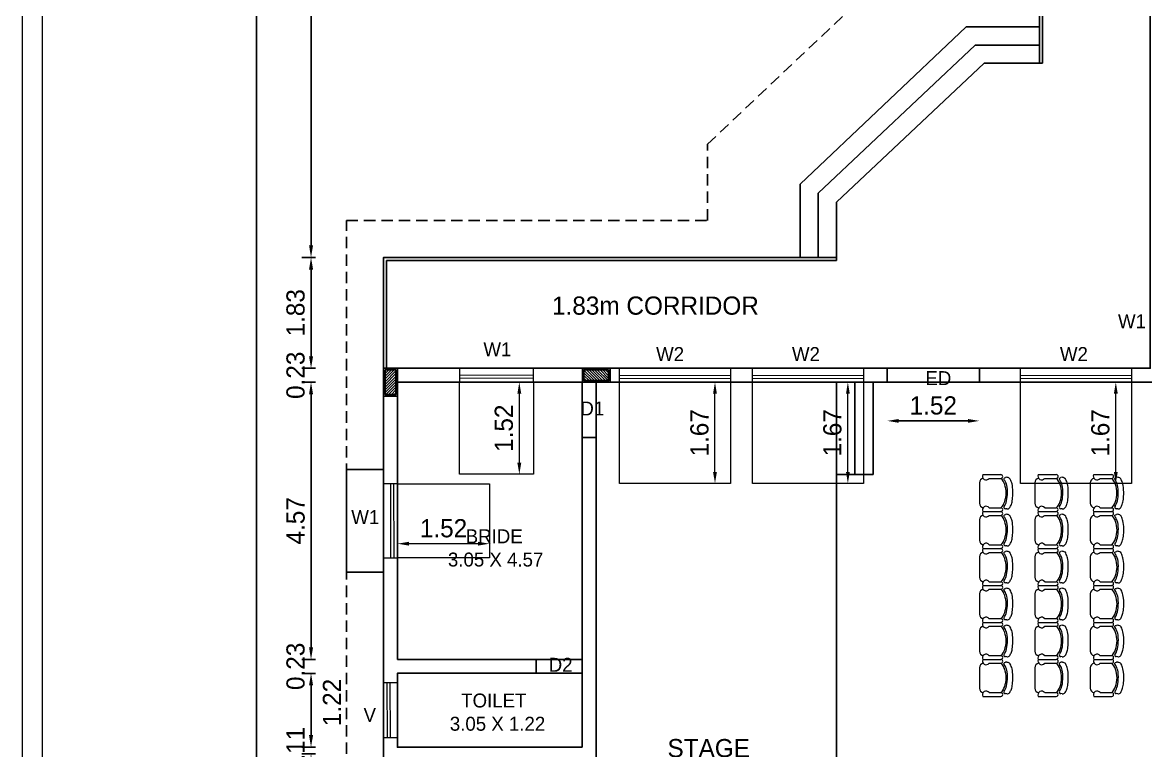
# Model space of a CAD drawing. Header units: metres. Extents: x -1560488.3 to -1560394.4, y 43534.5 to 43593.3.
# Drawn here: x -1560488.3 to -1560469.78, y 43545.73 to 43557.74 of the extents above; entities that cross this region are included whole.
import ezdxf

# ---------------------------------------------------------------- set-up
doc = ezdxf.new("R2010")
doc.units = ezdxf.units.M
doc.header["$LTSCALE"] = 750
doc.header["$MEASUREMENT"] = 0
doc.header["$PDMODE"] = 35
doc.header["$PDSIZE"] = 50
doc.linetypes.add('DASHED2', pattern=[0.375, 0.25, -0.125])
doc.layers.get('0').update_dxf_attribs({"lineweight": 5})
doc.layers.get('Defpoints').update_dxf_attribs({"lineweight": 0})
for name, color, linetype in [('A-ANNO-TEXT01', 255, 'Continuous'), ('BLK_1_FLR_0_CARPET_AREA', 10, 'Continuous'), ('BLK_1_FLR_0_EXIT_WIDTH_DOOR', 2, 'Continuous'), ('BLK_1_FLR_0_REGULAR_ROOM_1', 117, 'Continuous'), ('BLK_1_FLR_0_REGULAR_ROOM_3', 117, 'Continuous'), ('BLK_1_FLR_0_WC_BATH', 223, 'Continuous'), ('Site Boundry', 3, 'Continuous'), ('TEX', 6, 'Continuous'), ('window', 3, 'Continuous')]:
    doc.layers.add(name, color=color, linetype=linetype)
doc.layers.add('BLK_1_COVERED_AREA', color=140, linetype='Continuous', plot=False)
doc.layers.add('BLK_1_FLR_0_BLT_UP_AREA', color=8, linetype='Continuous', plot=False)
for name, color, linetype, lineweight in [('BLK_1_FLR_0_ROOM_1_LIGHT_VENTILATION_7', 232, 'Continuous', 0), ('BLK_1_FLR_0_ROOM_1_LIGHT_VENTILATION_8', 232, 'Continuous', 0), ('BLK_1_FLR_0_ROOM_1_LIGHT_VENTILATION_9', 232, 'Continuous', 0), ('BLK_1_FLR_0_ROOM_3_LIGHT_VENTILATION_1', 232, 'Continuous', 0), ('BLK_1_FLR_0_ROOM_3_LIGHT_VENTILATION_2', 232, 'Continuous', 0), ('column', 242, 'Continuous', 25), ('JOI', 7, 'Continuous', 5), ('Layer1', 7, 'Continuous', 5), ('SEAT', 67, 'Continuous', 9)]:
    doc.layers.add(name, color=color, linetype=linetype, lineweight=lineweight)
doc.styles.add('outer', font='BKANT.TTF')
doc.dimstyles.new('Banu', dxfattribs={"dimtxt": 0.3, "dimasz": 0.1905, "dimexe": 1, "dimexo": 1, "dimgap": 0.1, "dimtad": 1, "dimzin": 1, "dimdsep": 46, "dimtxsty": 'outer', "dimcen": 0.15, "dimdle": 1, "dimse1": 1, "dimse2": 1, "dimclrd": 256, "dimclre": 256, "dimclrt": 256, "dimadec": 0, "dimazin": 0, "dimtfac": 1, "dimtix": 1, "dimtmove": 1, "dimatfit": 0, "dimfxl": 0, "dimtolj": 1, "dimtzin": 0, "dimlwd": -1, "dimlwe": -1, "dimarcsym": 0})
doc.dimstyles.new('DC', dxfattribs={"dimtxt": 0.3, "dimasz": 0.2, "dimexe": 0.15, "dimexo": 0.15, "dimgap": 0.1, "dimtad": 1, "dimzin": 1, "dimdsep": 46, "dimtxsty": 'outer', "dimcen": 0.1, "dimdle": 1, "dimse1": 1, "dimse2": 1, "dimsd1": 1, "dimsd2": 1, "dimclrd": 8, "dimclre": 8, "dimclrt": 7, "dimadec": 0, "dimazin": 0, "dimtfac": 1, "dimtix": 1, "dimtofl": 0, "dimtmove": 2, "dimatfit": 0, "dimfxl": 0, "dimtolj": 1, "dimtzin": 0, "dimarcsym": 0})

# ---------------------------------------------------------------- blocks, each defined once
blk = doc.blocks.new('A$C6C301B36')
at = {"layer": 'SEAT', "color": 11}
for p, q in [((-0.181, 0.197), (0.116, 0.197)), ((-0.238, 0.06), (-0.238, -0.275)), ((-0.075, 0.134), (0.116, 0.134)), ((0.216, 0.152), (0.192, 0.149)), ((-0.075, -0.35), (0.116, -0.35)), ((0.215, -0.37), (0.19, -0.367)), ((-0.181, -0.413), (0.116, -0.413))]:
    blk.add_line(p, q, dxfattribs=at)
for centre, start, end in [((0.116, 0.165), 270.0243, 90.0243), ((0.116, -0.382), 269.9981, 90.0006)]:
    blk.add_arc(centre, 0.0313, start, end, dxfattribs=at)
for centre, major_axis, ratio, start_param, end_param in [((-0.125, 0.171), (0.0439, 0.0439), 1, 1.934864, 4.854253), ((-0.163, 0.06), (0.0527, 0.0527), 1, 0.928524, 2.356216), ((0.042, -0.108), (0, 0.273), 0.588982, 3.623154, 5.801624), ((-0.163, -0.276), (0.0527, 0.0527), 1, 2.356179, 3.783769), ((-0.125, -0.388), (0.0439, 0.0439), 1, -0.141894, 2.777677), ((0.19, -0.342), (0.0176, 0.0176), 1, 1.641845, 3.926976), ((0.227, -0.293), (0.0108, 0.0777), 0.730286, 3.118469, 4.035244)]:
    blk.add_ellipse(centre, major_axis=major_axis, ratio=ratio, start_param=start_param, end_param=end_param, dxfattribs=at)
at = {"layer": 'SEAT', "color": 11, "extrusion": (2e-16, 2e-16, -1)}
blk.add_ellipse((0.192, 0.124), major_axis=(0.0176, -0.0176), ratio=1, start_param=1.649437, end_param=3.934568, dxfattribs=at)
at = {"layer": 'SEAT', "color": 11, "extrusion": (0, 0, -1)}
blk.add_ellipse((0.228, 0.074), major_axis=(0.0102, -0.0778), ratio=0.730286, start_param=3.118469, end_param=4.035244, dxfattribs=at)
at = {"layer": 'SEAT', "color": 11}
for points, knots in [([(0.169, -0.329), (0.186, -0.307), (0.2, -0.28), (0.22, -0.19), (0.225, -0.155), (0.224, -0.024), (0.218, 0.011), (0.198, 0.068), (0.185, 0.092), (0.17, 0.112)], [0.751759, 0.751759, 0.751759, 0.751759, 1.146666, 1.146666, 1.58895, 1.58895, 2.031233, 2.031233, 2.386086, 2.386086, 2.386086, 2.386086]), ([(0.264, -0.348), (0.274, -0.331), (0.282, -0.313), (0.298, -0.272), (0.304, -0.248), (0.312, -0.172), (0.314, -0.147), (0.314, -0.027), (0.31, 0.008), (0.293, 0.069), (0.284, 0.095), (0.27, 0.122), (0.268, 0.125), (0.266, 0.128)], [0.896318, 0.896318, 0.896318, 0.896318, 1.089966, 1.089966, 1.332064, 1.332064, 1.574163, 1.574163, 1.927199, 1.927199, 2.196925, 2.196925, 2.231899, 2.231899, 2.231899, 2.231899])]:
    blk.add_open_spline(points, degree=3, knots=knots, dxfattribs=at)
blk = doc.blocks.new('A$C78A16005')
at = {"layer": 'JOI', "color": 32}
for p, q in [((-1.787, 0.381), (-1.785, -0.519)), ((-1.737, 0.381), (-1.734, -0.519))]:
    blk.add_line(p, q, dxfattribs=at)
blk.add_lwpolyline([(-1.673, -0.519), (-1.673, 0.381), (-1.903, 0.381), (-1.903, -0.519)], close=True, dxfattribs=at)
blk = doc.blocks.new('A$C67F1454E')
at = {"layer": 'JOI', "color": 32}
for p, q in [((-1.004, -0.811), (-1.002, 0.409)), ((-0.953, -0.811), (-0.951, 0.409))]:
    blk.add_line(p, q, dxfattribs=at)
blk.add_lwpolyline([(-0.89, 0.409), (-0.89, -0.811), (-1.12, -0.811), (-1.12, 0.409)], close=True, dxfattribs=at)
blk = doc.blocks.new('A$C0AC56B35')
at = {"layer": 'JOI', "color": 32}
for p, q in [((-2.617, -0.687), (-4.447, -0.685)), ((-2.617, -0.738), (-4.447, -0.736))]:
    blk.add_line(p, q, dxfattribs=at)
blk.add_lwpolyline([(-4.447, -0.624), (-2.617, -0.624), (-2.617, -0.854), (-4.447, -0.854)], close=True, dxfattribs=at)
blk = doc.blocks.new('*D226')
at = {"color": 3, "lineweight": -2}
for p, q in [((-1560483.467, 43553.864), (-1560483.691, 43553.864)), ((-1560483.541, 43552.235), (-1560483.541, 43553.664)), ((-1560483.467, 43552.035), (-1560483.691, 43552.035))]:
    blk.add_line(p, q, dxfattribs=at)
at = {"color": 3}
for points in [[(-1560483.574, 43553.664), (-1560483.507, 43553.664), (-1560483.541, 43553.864)], [(-1560483.574, 43552.235), (-1560483.507, 43552.235), (-1560483.541, 43552.035)]]:
    blk.add_solid(points, dxfattribs=at)
at = {"layer": 'Defpoints', "color": 0}
for p in [(-1560483.541, 43553.864), (-1560483.317, 43553.864), (-1560483.317, 43552.035)]:
    blk.add_point(p, dxfattribs=at)
at = {"color": 7, "insert": (-1560483.795, 43552.95), "char_height": 0.3, "attachment_point": 5, "rotation": 90, "style": 'outer'}
blk.add_mtext('\\A1;1.83', dxfattribs=at)
blk = doc.blocks.new('*D231')
at = {"color": 3, "lineweight": -2}
for p, q in [((-1560483.541, 43545.987), (-1560483.541, 43546.187)), ((-1560483.467, 43545.787), (-1560483.691, 43545.787)), ((-1560483.467, 43545.677), (-1560483.691, 43545.677)), ((-1560483.541, 43545.477), (-1560483.541, 43545.277))]:
    blk.add_line(p, q, dxfattribs=at)
at = {"color": 3}
for points in [[(-1560483.574, 43545.987), (-1560483.507, 43545.987), (-1560483.541, 43545.787)], [(-1560483.574, 43545.477), (-1560483.507, 43545.477), (-1560483.541, 43545.677)]]:
    blk.add_solid(points, dxfattribs=at)
at = {"layer": 'Defpoints', "color": 0}
for p in [(-1560483.541, 43545.787), (-1560483.317, 43545.787), (-1560483.317, 43545.677)]:
    blk.add_point(p, dxfattribs=at)
at = {"color": 7, "insert": (-1560483.795, 43545.732), "char_height": 0.3, "attachment_point": 5, "rotation": 90, "style": 'outer'}
blk.add_mtext('\\A1;0.11', dxfattribs=at)
blk = doc.blocks.new('*D232')
at = {"color": 3, "lineweight": -2}
for p, q in [((-1560483.467, 43547.005), (-1560483.691, 43547.005)), ((-1560483.541, 43545.987), (-1560483.541, 43546.805)), ((-1560483.467, 43545.787), (-1560483.691, 43545.787))]:
    blk.add_line(p, q, dxfattribs=at)
at = {"color": 3}
for points in [[(-1560483.574, 43546.805), (-1560483.507, 43546.805), (-1560483.541, 43547.005)], [(-1560483.574, 43545.987), (-1560483.507, 43545.987), (-1560483.541, 43545.787)]]:
    blk.add_solid(points, dxfattribs=at)
at = {"layer": 'Defpoints', "color": 0}
for p in [(-1560483.541, 43547.005), (-1560483.317, 43547.005), (-1560483.317, 43545.787)]:
    blk.add_point(p, dxfattribs=at)
at = {"color": 7, "insert": (-1560483.196, 43546.524), "char_height": 0.3, "attachment_point": 5, "rotation": 90, "style": 'outer'}
blk.add_mtext('\\A1;1.22', dxfattribs=at)
blk = doc.blocks.new('*D233')
at = {"color": 3, "lineweight": -2}
for p, q in [((-1560483.541, 43547.435), (-1560483.541, 43547.635)), ((-1560483.467, 43547.235), (-1560483.691, 43547.235)), ((-1560483.467, 43547.005), (-1560483.691, 43547.005)), ((-1560483.541, 43546.805), (-1560483.541, 43546.605))]:
    blk.add_line(p, q, dxfattribs=at)
at = {"color": 3}
for points in [[(-1560483.574, 43547.435), (-1560483.507, 43547.435), (-1560483.541, 43547.235)], [(-1560483.574, 43546.805), (-1560483.507, 43546.805), (-1560483.541, 43547.005)]]:
    blk.add_solid(points, dxfattribs=at)
at = {"layer": 'Defpoints', "color": 0}
for p in [(-1560483.541, 43547.235), (-1560483.317, 43547.235), (-1560483.317, 43547.005)]:
    blk.add_point(p, dxfattribs=at)
at = {"color": 7, "insert": (-1560483.795, 43547.12), "char_height": 0.3, "attachment_point": 5, "rotation": 90, "style": 'outer'}
blk.add_mtext('\\A1;0.23', dxfattribs=at)
blk = doc.blocks.new('*D234')
at = {"color": 3, "lineweight": -2}
for p, q in [((-1560483.467, 43551.805), (-1560483.691, 43551.805)), ((-1560483.541, 43547.435), (-1560483.541, 43551.605)), ((-1560483.467, 43547.235), (-1560483.691, 43547.235))]:
    blk.add_line(p, q, dxfattribs=at)
at = {"color": 3}
for points in [[(-1560483.574, 43551.605), (-1560483.507, 43551.605), (-1560483.541, 43551.805)], [(-1560483.574, 43547.435), (-1560483.507, 43547.435), (-1560483.541, 43547.235)]]:
    blk.add_solid(points, dxfattribs=at)
at = {"layer": 'Defpoints', "color": 0}
for p in [(-1560483.541, 43551.805), (-1560483.317, 43551.805), (-1560483.317, 43547.235)]:
    blk.add_point(p, dxfattribs=at)
at = {"color": 7, "insert": (-1560483.794, 43549.52), "char_height": 0.3, "attachment_point": 5, "rotation": 90, "style": 'outer'}
blk.add_mtext('\\A1;4.57', dxfattribs=at)
blk = doc.blocks.new('*D235')
at = {"color": 3, "lineweight": -2}
for p, q in [((-1560483.541, 43552.235), (-1560483.541, 43552.435)), ((-1560483.467, 43552.035), (-1560483.691, 43552.035)), ((-1560483.467, 43551.805), (-1560483.691, 43551.805)), ((-1560483.541, 43551.605), (-1560483.541, 43551.405))]:
    blk.add_line(p, q, dxfattribs=at)
at = {"color": 3}
for points in [[(-1560483.574, 43552.235), (-1560483.507, 43552.235), (-1560483.541, 43552.035)], [(-1560483.574, 43551.605), (-1560483.507, 43551.605), (-1560483.541, 43551.805)]]:
    blk.add_solid(points, dxfattribs=at)
at = {"layer": 'Defpoints', "color": 0}
for p in [(-1560483.541, 43552.035), (-1560483.317, 43552.035), (-1560483.317, 43551.805)]:
    blk.add_point(p, dxfattribs=at)
at = {"color": 7, "insert": (-1560483.795, 43551.92), "char_height": 0.3, "attachment_point": 5, "rotation": 90, "style": 'outer'}
blk.add_mtext('\\A1;0.23', dxfattribs=at)
blk = doc.blocks.new('*D236')
at = {"color": 3, "lineweight": -2}
for p, q in [((-1560483.467, 43577.486), (-1560483.691, 43577.486)), ((-1560483.541, 43554.064), (-1560483.541, 43577.286)), ((-1560483.467, 43553.864), (-1560483.691, 43553.864))]:
    blk.add_line(p, q, dxfattribs=at)
at = {"color": 3}
for points in [[(-1560483.574, 43577.286), (-1560483.507, 43577.286), (-1560483.541, 43577.486)], [(-1560483.574, 43554.064), (-1560483.507, 43554.064), (-1560483.541, 43553.864)]]:
    blk.add_solid(points, dxfattribs=at)
at = {"layer": 'Defpoints', "color": 0}
for p in [(-1560483.541, 43577.486), (-1560483.317, 43577.486), (-1560483.317, 43553.864)]:
    blk.add_point(p, dxfattribs=at)
at = {"color": 7, "insert": (-1560483.795, 43565.675), "char_height": 0.3, "attachment_point": 5, "rotation": 90, "style": 'outer'}
blk.add_mtext('\\A1;23.62', dxfattribs=at)
blk = doc.blocks.new('*D242')
at = {"color": 3, "lineweight": -2}
for p, q in [((-1560484.44, 43584.039), (-1560484.59, 43584.039)), ((-1560484.44, 43539.586), (-1560484.44, 43583.839)), ((-1560484.44, 43539.386), (-1560484.59, 43539.386))]:
    blk.add_line(p, q, dxfattribs=at)
at = {"color": 3}
for points in [[(-1560484.473, 43583.839), (-1560484.406, 43583.839), (-1560484.44, 43584.039)], [(-1560484.473, 43539.586), (-1560484.406, 43539.586), (-1560484.44, 43539.386)]]:
    blk.add_solid(points, dxfattribs=at)
at = {"layer": 'Defpoints', "color": 0}
for p in [(-1560484.44, 43584.039), (-1560484.44, 43584.039), (-1560484.44, 43539.386)]:
    blk.add_point(p, dxfattribs=at)
at = {"color": 7, "insert": (-1560484.694, 43561.713), "char_height": 0.3, "attachment_point": 5, "rotation": 90, "style": 'outer'}
blk.add_mtext('\\A1;44.65', dxfattribs=at)
blk = doc.blocks.new('A$C2EFD5EC2')
h = blk.add_hatch()
h.set_pattern_fill('ANSI31', scale=0.3937)
h.set_pattern_definition([(45, (-101112.1048, 42342.7938), (-0.883881709, 0.883881709), [])])
h.paths.add_polyline_path([(-27.25, 3.84), (-34.25, 3.84), (-34.25, -12.16), (-27.25, -12.16)])
at = {"color": 1}
for points in [[(-35.25, 4.84), (-26.25, 4.84), (-26.25, -13.16), (-35.25, -13.16)], [(-34.25, 3.84), (-27.25, 3.84), (-27.25, -12.16), (-34.25, -12.16)]]:
    blk.add_lwpolyline(points, close=True, dxfattribs=at)
blk = doc.blocks.new('*D308')
at = {"layer": 'BLK_1_FLR_0_EXIT_WIDTH_DOOR'}
blk.add_line((-1560473.848, 43551.168), (-1560472.709, 43551.168), dxfattribs=at)
for points in [[(-1560473.848, 43551.199), (-1560473.848, 43551.136), (-1560474.039, 43551.168)], [(-1560472.709, 43551.199), (-1560472.709, 43551.136), (-1560472.519, 43551.168)]]:
    blk.add_solid(points, dxfattribs=at)
at = {"layer": 'Defpoints', "color": 0}
for p in [(-1560474.039, 43551.806), (-1560472.519, 43551.806), (-1560472.519, 43551.168)]:
    blk.add_point(p, dxfattribs=at)
at = {"layer": 'BLK_1_FLR_0_EXIT_WIDTH_DOOR', "insert": (-1560473.279, 43551.421), "char_height": 0.3, "attachment_point": 5, "style": 'outer'}
blk.add_mtext('\\A1;1.52', dxfattribs=at)
blk = doc.blocks.new('*D329')
at = {"layer": 'BLK_1_FLR_0_ROOM_1_LIGHT_VENTILATION_9'}
blk.add_line((-1560470.269, 43550.327), (-1560470.269, 43551.616), dxfattribs=at)
for points in [[(-1560470.301, 43551.616), (-1560470.237, 43551.616), (-1560470.269, 43551.806)], [(-1560470.301, 43550.327), (-1560470.237, 43550.327), (-1560470.269, 43550.136)]]:
    blk.add_solid(points, dxfattribs=at)
at = {"layer": 'Defpoints', "color": 0}
for p in [(-1560470.269, 43551.806), (-1560470.012, 43551.806), (-1560470.012, 43550.136)]:
    blk.add_point(p, dxfattribs=at)
at = {"layer": 'BLK_1_FLR_0_ROOM_1_LIGHT_VENTILATION_9', "insert": (-1560470.523, 43550.971), "char_height": 0.3, "attachment_point": 5, "rotation": 90, "style": 'outer'}
blk.add_mtext('\\A1;1.67', dxfattribs=at)
blk = doc.blocks.new('*D330')
at = {"layer": 'BLK_1_FLR_0_ROOM_1_LIGHT_VENTILATION_7'}
blk.add_line((-1560476.879, 43550.327), (-1560476.879, 43551.616), dxfattribs=at)
for points in [[(-1560476.911, 43551.616), (-1560476.848, 43551.616), (-1560476.879, 43551.806)], [(-1560476.911, 43550.327), (-1560476.848, 43550.327), (-1560476.879, 43550.136)]]:
    blk.add_solid(points, dxfattribs=at)
at = {"layer": 'Defpoints', "color": 0}
for p in [(-1560476.879, 43551.806), (-1560476.622, 43551.806), (-1560476.622, 43550.136)]:
    blk.add_point(p, dxfattribs=at)
at = {"layer": 'BLK_1_FLR_0_ROOM_1_LIGHT_VENTILATION_7', "insert": (-1560477.134, 43550.971), "char_height": 0.3, "attachment_point": 5, "rotation": 90, "style": 'outer'}
blk.add_mtext('\\A1;1.67', dxfattribs=at)
blk = doc.blocks.new('*D344')
at = {"layer": 'BLK_1_FLR_0_ROOM_3_LIGHT_VENTILATION_1'}
blk.add_line((-1560480.106, 43551.616), (-1560480.106, 43550.477), dxfattribs=at)
for points in [[(-1560480.138, 43551.616), (-1560480.074, 43551.616), (-1560480.106, 43551.807)], [(-1560480.138, 43550.477), (-1560480.074, 43550.477), (-1560480.106, 43550.287)]]:
    blk.add_solid(points, dxfattribs=at)
at = {"layer": 'Defpoints', "color": 0}
for p in [(-1560479.874, 43551.807), (-1560480.106, 43550.287), (-1560479.874, 43550.287)]:
    blk.add_point(p, dxfattribs=at)
at = {"layer": 'BLK_1_FLR_0_ROOM_3_LIGHT_VENTILATION_1', "insert": (-1560480.36, 43551.047), "char_height": 0.3, "attachment_point": 5, "rotation": 90, "style": 'outer'}
blk.add_mtext('\\A1;1.52', dxfattribs=at)
blk = doc.blocks.new('*D345')
at = {"layer": 'BLK_1_FLR_0_ROOM_3_LIGHT_VENTILATION_2'}
blk.add_line((-1560480.787, 43549.143), (-1560481.926, 43549.143), dxfattribs=at)
for points in [[(-1560481.926, 43549.174), (-1560481.926, 43549.111), (-1560482.116, 43549.143)], [(-1560480.787, 43549.174), (-1560480.787, 43549.111), (-1560480.596, 43549.143)]]:
    blk.add_solid(points, dxfattribs=at)
at = {"layer": 'Defpoints', "color": 0}
for p in [(-1560482.116, 43549.143), (-1560482.116, 43548.911), (-1560480.596, 43548.911)]:
    blk.add_point(p, dxfattribs=at)
at = {"layer": 'BLK_1_FLR_0_ROOM_3_LIGHT_VENTILATION_2', "insert": (-1560481.356, 43549.396), "char_height": 0.3, "attachment_point": 5, "style": 'outer'}
blk.add_mtext('\\A1;1.52', dxfattribs=at)
blk = doc.blocks.new('*D357')
at = {"layer": 'BLK_1_FLR_0_ROOM_1_LIGHT_VENTILATION_8'}
blk.add_line((-1560474.688, 43550.327), (-1560474.688, 43551.616), dxfattribs=at)
for points in [[(-1560474.719, 43551.616), (-1560474.656, 43551.616), (-1560474.688, 43551.806)], [(-1560474.719, 43550.327), (-1560474.656, 43550.327), (-1560474.688, 43550.136)]]:
    blk.add_solid(points, dxfattribs=at)
at = {"layer": 'Defpoints', "color": 0}
for p in [(-1560474.688, 43551.806), (-1560474.431, 43551.806), (-1560474.431, 43550.136)]:
    blk.add_point(p, dxfattribs=at)
at = {"layer": 'BLK_1_FLR_0_ROOM_1_LIGHT_VENTILATION_8', "insert": (-1560474.942, 43550.971), "char_height": 0.3, "attachment_point": 5, "rotation": 90, "style": 'outer'}
blk.add_mtext('\\A1;1.67', dxfattribs=at)

msp = doc.modelspace()

# ---------------------------------------------------------------- linework, layer by layer
for points in [[(-1560488.3, 43588.209), (-1560394.418, 43588.209), (-1560394.418, 43534.537), (-1560488.3, 43534.537)], [(-1560487.968, 43587.877), (-1560394.75, 43587.877), (-1560394.75, 43534.869), (-1560487.968, 43534.869)]]:
    msp.add_lwpolyline(points, close=True)
at = {"layer": 'BLK_1_COVERED_AREA'}
msp.add_lwpolyline([(-1560471.529, 43584.039), (-1560459.185, 43584.039), (-1560459.185, 43539.386), (-1560482.345, 43539.386), (-1560482.345, 43553.864), (-1560474.877, 43553.864), (-1560474.877, 43554.774), (-1560472.439, 43557.065), (-1560471.529, 43557.065)], close=True, dxfattribs=at)
at = {"layer": 'BLK_1_FLR_0_BLT_UP_AREA', "color": 8}
msp.add_lwpolyline([(-1560459.185, 43584.039), (-1560459.185, 43584.039), (-1560459.185, 43539.386), (-1560482.345, 43539.386), (-1560482.345, 43553.864), (-1560474.877, 43553.864), (-1560474.877, 43554.774), (-1560472.439, 43557.065), (-1560471.529, 43557.065), (-1560471.529, 43584.039), (-1560459.185, 43584.039)], close=True, dxfattribs=at)
at = {"layer": 'BLK_1_FLR_0_CARPET_AREA', "color": 25}
for points in [[(-1560471.529, 43584.039), (-1560469.7, 43584.039), (-1560469.7, 43552.035), (-1560482.345, 43552.035), (-1560482.345, 43553.864), (-1560474.877, 43553.864), (-1560474.877, 43554.774), (-1560472.439, 43557.065), (-1560471.529, 43557.065)], [(-1560482.116, 43547.235), (-1560479.068, 43547.235), (-1560479.068, 43551.807), (-1560482.116, 43551.807)], [(-1560478.84, 43551.806), (-1560461.899, 43551.807), (-1560461.899, 43539.615), (-1560478.84, 43539.615)], [(-1560479.068, 43545.787), (-1560482.116, 43545.787), (-1560482.116, 43547.006), (-1560479.068, 43547.006)]]:
    msp.add_lwpolyline(points, close=True, dxfattribs=at)
at = {"layer": 'BLK_1_FLR_0_REGULAR_ROOM_1', "color": 2}
msp.add_lwpolyline([(-1560478.84, 43551.806), (-1560461.899, 43551.807), (-1560461.899, 43539.615), (-1560478.84, 43539.615)], close=True, dxfattribs=at)
at = {"layer": 'BLK_1_FLR_0_REGULAR_ROOM_3', "color": 2}
msp.add_lwpolyline([(-1560482.116, 43547.235), (-1560479.068, 43547.235), (-1560479.068, 43551.807), (-1560482.116, 43551.807)], close=True, dxfattribs=at)
at = {"layer": 'BLK_1_FLR_0_ROOM_1_LIGHT_VENTILATION_7'}
msp.add_lwpolyline([(-1560478.452, 43551.806), (-1560476.622, 43551.806), (-1560476.622, 43550.136), (-1560478.452, 43550.136)], close=True, dxfattribs=at)
at = {"layer": 'BLK_1_FLR_0_ROOM_1_LIGHT_VENTILATION_8'}
msp.add_lwpolyline([(-1560476.261, 43551.806), (-1560474.431, 43551.806), (-1560474.431, 43550.136), (-1560476.261, 43550.136)], close=True, dxfattribs=at)
at = {"layer": 'BLK_1_FLR_0_ROOM_1_LIGHT_VENTILATION_9'}
msp.add_lwpolyline([(-1560471.842, 43551.806), (-1560470.012, 43551.806), (-1560470.012, 43550.136), (-1560471.842, 43550.136)], close=True, dxfattribs=at)
at = {"layer": 'BLK_1_FLR_0_ROOM_3_LIGHT_VENTILATION_1'}
msp.add_lwpolyline([(-1560481.094, 43551.807), (-1560479.874, 43551.807), (-1560479.874, 43550.287), (-1560481.094, 43550.287)], close=True, dxfattribs=at)
at = {"layer": 'BLK_1_FLR_0_ROOM_3_LIGHT_VENTILATION_2'}
msp.add_lwpolyline([(-1560480.596, 43550.131), (-1560480.596, 43548.911), (-1560482.116, 43548.911), (-1560482.116, 43550.131)], close=True, dxfattribs=at)
at = {"layer": 'BLK_1_FLR_0_WC_BATH'}
msp.add_lwpolyline([(-1560479.068, 43545.787), (-1560482.116, 43545.787), (-1560482.116, 43547.006), (-1560479.068, 43547.006)], close=True, dxfattribs=at)
at = {"layer": 'Layer1'}
msp.add_lwpolyline([(-1560474.877, 43551.807), (-1560461.899, 43551.807), (-1560461.899, 43539.615), (-1560474.877, 43539.615)], close=True, dxfattribs=at)
at = {"layer": 'Site Boundry', "color": 1, "linetype": 'Continuous', "ltscale": 5}
for p, q in [((-1560471.529, 43575.427), (-1560471.529, 43557.065)), ((-1560471.479, 43575.427), (-1560471.479, 43557.065)), ((-1560471.529, 43557.065), (-1560471.479, 43557.065)), ((-1560474.877, 43553.864), (-1560482.345, 43553.864)), ((-1560482.345, 43552.035), (-1560482.345, 43553.864)), ((-1560474.877, 43553.864), (-1560474.877, 43553.814)), ((-1560474.877, 43553.814), (-1560482.295, 43553.814)), ((-1560482.295, 43552.035), (-1560482.295, 43553.814))]:
    msp.add_line(p, q, dxfattribs=at)
at = {"layer": 'Site Boundry', "color": 7, "linetype": 'Continuous', "ltscale": 5}
for p, q in [((-1560472.739, 43557.665), (-1560475.477, 43555.074)), ((-1560472.739, 43557.665), (-1560471.529, 43557.665)), ((-1560475.177, 43554.924), (-1560472.589, 43557.365)), ((-1560472.589, 43557.365), (-1560471.529, 43557.365)), ((-1560474.877, 43554.774), (-1560472.439, 43557.065)), ((-1560472.439, 43557.065), (-1560471.529, 43557.065)), ((-1560475.477, 43555.074), (-1560475.477, 43553.864)), ((-1560475.177, 43554.924), (-1560475.177, 43553.864)), ((-1560474.877, 43554.774), (-1560474.877, 43553.864)), ((-1560482.345, 43552.035), (-1560482.345, 43539.386)), ((-1560474.039, 43552.035), (-1560482.345, 43552.035)), ((-1560474.039, 43551.807), (-1560474.039, 43552.035)), ((-1560469.7, 43552.035), (-1560472.519, 43552.035)), ((-1560472.519, 43551.807), (-1560472.519, 43552.035)), ((-1560482.116, 43551.807), (-1560482.116, 43547.235)), ((-1560474.039, 43551.807), (-1560482.116, 43551.807)), ((-1560474.877, 43551.807), (-1560474.877, 43539.615)), ((-1560474.572, 43551.807), (-1560474.572, 43550.283)), ((-1560474.268, 43551.807), (-1560474.268, 43550.283)), ((-1560464.138, 43551.807), (-1560472.519, 43551.807)), ((-1560479.068, 43550.892), (-1560479.068, 43545.787)), ((-1560478.84, 43550.892), (-1560479.068, 43550.892)), ((-1560478.84, 43550.892), (-1560478.84, 43540.529)), ((-1560474.268, 43550.283), (-1560474.877, 43550.283)), ((-1560479.83, 43547.235), (-1560482.116, 43547.235)), ((-1560479.83, 43547.235), (-1560479.83, 43547.006)), ((-1560482.116, 43547.006), (-1560482.116, 43545.787)), ((-1560479.83, 43547.006), (-1560482.116, 43547.006)), ((-1560479.068, 43545.787), (-1560482.116, 43545.787))]:
    msp.add_line(p, q, dxfattribs=at)
at = {"layer": 'TEX', "linetype": 'DASHED2', "ltscale": 0.001}
msp.add_lwpolyline([(-1560458.575, 43584.649), (-1560458.575, 43538.776), (-1560482.955, 43538.776), (-1560482.955, 43554.474), (-1560477, 43554.474), (-1560477, 43555.731), (-1560473.346, 43559.187), (-1560472.139, 43559.187), (-1560472.139, 43584.649)], close=True, dxfattribs=at)
at = {"layer": 'TEX', "linetype": 'DASHED2'}
msp.add_lwpolyline([(-1560482.346, 43550.366), (-1560482.956, 43550.366), (-1560482.956, 43548.676), (-1560482.346, 43548.676)], dxfattribs=at)

# ---------------------------------------------------------------- block references
at = {"color": 22, "xscale": -1}
for p, rotation in [((-1560480.685, 43550.917), 90), ((-1560481.226, 43549.32), 180)]:
    msp.add_blockref('A$C67F1454E', p, dxfattribs=dict(at, rotation=rotation))
at = {"color": 2, "rotation": 180}
msp.add_blockref('A$C78A16005', (-1560484.019, 43546.328), dxfattribs=at)
at = {"layer": 'column', "color": 3, "linetype": 'Continuous', "xscale": 0.0254, "yscale": 0.0254, "zscale": 0.0254}
msp.add_blockref('A$C2EFD5EC2', (-1560481.449, 43551.912), dxfattribs=at)
at = {"layer": 'column', "color": 3, "linetype": 'Continuous', "xscale": 0.0254, "yscale": 0.0254, "zscale": 0.0254, "rotation": 270}
msp.add_blockref('A$C2EFD5EC2', (-1560478.731, 43551.14), dxfattribs=at)
at = {"layer": 'SEAT', "color": 11}
for p in [(-1560472.281, 43550.086), (-1560471.367, 43550.086), (-1560470.453, 43550.086), (-1560472.281, 43549.476), (-1560471.367, 43549.476), (-1560470.452, 43549.476), (-1560472.281, 43548.866), (-1560471.367, 43548.866), (-1560470.452, 43548.866), (-1560472.281, 43548.257), (-1560471.367, 43548.257), (-1560470.452, 43548.257), (-1560472.281, 43547.647), (-1560471.367, 43547.647), (-1560470.452, 43547.647), (-1560472.281, 43547.038), (-1560471.367, 43547.038), (-1560470.452, 43547.038)]:
    msp.add_blockref('A$C6C301B36', p, dxfattribs=at)
at = {"layer": 'window', "linetype": 'ByBlock', "rotation": 180}
for p in [(-1560481.069, 43551.183), (-1560478.877, 43551.183), (-1560474.459, 43551.183)]:
    msp.add_blockref('A$C0AC56B35', p, dxfattribs=at)

# ---------------------------------------------------------------- texts
at = {"layer": 'A-ANNO-TEXT01', "color": 2, "style": 'outer'}
for s, width, insert, char_height, attachment_point in [('{\\W5.478556; }1.83m CORRIDOR', 4.72685, (-1560480.177, 43553.219), 0.3, 1), ('{\\W0.679398; }W1', 0.58051, (-1560470.291, 43552.695), 0.23, 7), ('{\\W0.679398; }W1', 0.58051, (-1560480.756, 43552.233), 0.23, 7), ('W2', 0.58051, (-1560477.85, 43552.155), 0.23, 7), ('{\\W0.576859; }W2', 0.58051, (-1560475.659, 43552.155), 0.23, 7), ('{\\W0.576859; }W2', 0.58051, (-1560471.24, 43552.155), 0.23, 7), ('{\\W0.453362; }ED', 0.51113, (-1560473.448, 43551.988), 0.23, 1), ('{\\W0.734612; }D1', 0.51113, (-1560479.162, 43551.487), 0.23, 1), ('{\\W0.679398; }W1', 0.58051, (-1560482.935, 43549.466), 0.23, 7), ('{\\W7.42457;  }BRIDE\\P{\\W5.71168;  }3.05 X 4.57', 3.42075, (-1560482.259, 43549.38), 0.23, 1), ('{\\W1.741508; }D2', 0.69424, (-1560479.77, 43547.261), 0.23, 1), ('{\\W4.76596; }TOILET\\P{\\W2.573577; }3.05 X 1.22', 1.95433, (-1560481.472, 43546.672), 0.23, 1), ('{\\W2.121781; }V', 0.58051, (-1560482.856, 43546.434), 0.23, 1), ('{\\W9.405623; }STAGE\\P{\\W5.641951; }3.96 X 12.19', 3.42075, (-1560478.711, 43545.922), 0.3, 1)]:
    msp.add_mtext_dynamic_manual_height_columns(s, width=width, gutter_width=955.487, heights=[0], dxfattribs=dict(at, insert=insert, char_height=char_height, attachment_point=attachment_point))

# ---------------------------------------------------------------- dimensions: what is measured, and where the dimension line sits
at = {"color": 4}
dim = msp.add_aligned_dim(p1=(-1560484.44, 43539.386), p2=(-1560484.44, 43584.039), distance=0, dimstyle='DC', override={"dimpost": '\\X', "dimse1": 0, "dimse2": 0, "dimsd1": 0, "dimsd2": 0, "dimclrd": 3, "dimclre": 3}, dxfattribs=at)
dim.commit()
dim.dimension.update_dxf_attribs({"geometry": '*D242', "text_midpoint": (-1560484.694, 43561.713)})
for base, p1, p2, picture, middle in [((-1560483.541, 43577.486), (-1560483.317, 43553.864), (-1560483.317, 43577.486), '*D236', (-1560483.795, 43565.675)), ((-1560483.541, 43553.864), (-1560483.317, 43552.035), (-1560483.317, 43553.864), '*D226', (-1560483.795, 43552.95)), ((-1560483.541, 43552.035), (-1560483.317, 43551.805), (-1560483.317, 43552.035), '*D235', (-1560483.795, 43551.92)), ((-1560483.541, 43551.805), (-1560483.317, 43547.235), (-1560483.317, 43551.805), '*D234', (-1560483.794, 43549.52)), ((-1560483.541, 43547.235), (-1560483.317, 43547.005), (-1560483.317, 43547.235), '*D233', (-1560483.795, 43547.12)), ((-1560483.541, 43545.787), (-1560483.317, 43545.677), (-1560483.317, 43545.787), '*D231', (-1560483.795, 43545.732))]:
    dim = msp.add_linear_dim(base=base, p1=p1, p2=p2, angle=270, dimstyle='DC', override={"dimpost": '\\X', "dimse1": 0, "dimse2": 0, "dimsd1": 0, "dimsd2": 0, "dimclrd": 3, "dimclre": 3}, dxfattribs=at)
    dim.commit()
    dim.dimension.update_dxf_attribs({"geometry": picture, "text_midpoint": middle})
dim = msp.add_linear_dim(base=(-1560483.541, 43547.005), p1=(-1560483.317, 43545.787), p2=(-1560483.317, 43547.005), angle=270, dimstyle='DC', override={"dimpost": '\\X', "dimse1": 0, "dimse2": 0, "dimsd1": 0, "dimsd2": 0, "dimclrd": 3, "dimclre": 3}, dxfattribs=at)
dim.commit()
dim.dimension.update_dxf_attribs({"geometry": '*D232', "text_midpoint": (-1560483.196, 43546.524), "dimtype": 160})
at = {"layer": 'BLK_1_FLR_0_EXIT_WIDTH_DOOR'}
dim = msp.add_aligned_dim(p1=(-1560474.039, 43551.806), p2=(-1560472.519, 43551.806), distance=-0.639, dimstyle='Banu', dxfattribs=at)
dim.commit()
dim.dimension.update_dxf_attribs({"geometry": '*D308', "text_midpoint": (-1560473.279, 43551.421)})
at = {"layer": 'BLK_1_FLR_0_ROOM_1_LIGHT_VENTILATION_7'}
dim = msp.add_aligned_dim(p1=(-1560476.622, 43550.136), p2=(-1560476.622, 43551.806), distance=0.257, dimstyle='Banu', override={"dimfxl": 0.15, "dimfxlon": 1, "dimarcsym": 1}, dxfattribs=at)
dim.commit()
dim.dimension.update_dxf_attribs({"geometry": '*D330', "text_midpoint": (-1560477.134, 43550.971)})
at = {"layer": 'BLK_1_FLR_0_ROOM_1_LIGHT_VENTILATION_8'}
dim = msp.add_aligned_dim(p1=(-1560474.431, 43550.136), p2=(-1560474.431, 43551.806), distance=0.257, dimstyle='Banu', override={"dimfxl": 0.15, "dimfxlon": 1, "dimarcsym": 1}, dxfattribs=at)
dim.commit()
dim.dimension.update_dxf_attribs({"geometry": '*D357', "text_midpoint": (-1560474.942, 43550.971)})
at = {"layer": 'BLK_1_FLR_0_ROOM_1_LIGHT_VENTILATION_9'}
dim = msp.add_aligned_dim(p1=(-1560470.012, 43550.136), p2=(-1560470.012, 43551.806), distance=0.257, dimstyle='Banu', override={"dimfxl": 0.15, "dimfxlon": 1, "dimarcsym": 1}, dxfattribs=at)
dim.commit()
dim.dimension.update_dxf_attribs({"geometry": '*D329', "text_midpoint": (-1560470.523, 43550.971)})
at = {"layer": 'BLK_1_FLR_0_ROOM_3_LIGHT_VENTILATION_1'}
dim = msp.add_aligned_dim(p1=(-1560479.874, 43551.807), p2=(-1560479.874, 43550.287), distance=-0.232, dimstyle='Banu', override={"dimfxl": 0.15, "dimfxlon": 1, "dimarcsym": 1}, dxfattribs=at)
dim.commit()
dim.dimension.update_dxf_attribs({"geometry": '*D344', "text_midpoint": (-1560480.36, 43551.047)})
at = {"layer": 'BLK_1_FLR_0_ROOM_3_LIGHT_VENTILATION_2'}
dim = msp.add_aligned_dim(p1=(-1560480.596, 43548.911), p2=(-1560482.116, 43548.911), distance=-0.232, dimstyle='Banu', override={"dimfxl": 0.15, "dimfxlon": 1, "dimarcsym": 1}, dxfattribs=at)
dim.commit()
dim.dimension.update_dxf_attribs({"geometry": '*D345', "text_midpoint": (-1560481.356, 43549.396)})

doc.saveas('drawing.dxf')
